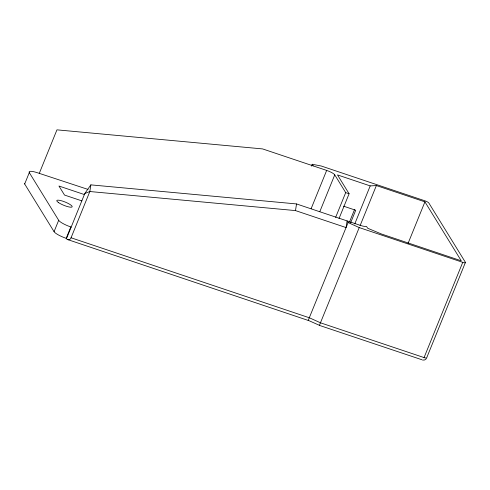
<?xml version="1.0" encoding="UTF-8"?>
<svg xmlns="http://www.w3.org/2000/svg" width="490" height="490" viewBox="0 0 490 490"><rect width="100%" height="100%" fill="white"/><g stroke="black" fill="none" stroke-linecap="round" stroke-linejoin="round"><path stroke-width="0.73" d="M339.037 218.528L349.094 193.746L337.5 174.918L370.201 185.9L376.375 185.557L424.928 201.856L461.262 260.796L381.367 233.969L367.647 228.23L366.649 226.619L365.748 226.313A7.393 1.574 22.1 0 1 360.579 225.443L296.53 203.938L90.871 184.871L89.835 191.523L71.056 237.779C70.511 240.155 67.271 240.535 66.187 238.33A11.086 2.364 22.1 0 1 54.065 231.666L24.678 183.989A11.086 2.364 22.1 0 1 24.5 183.26M71.056 237.779L309.423 317.802L320.54 322.83L424.064 357.584A3.693 0.79 22.1 0 0 426.759 357.633L465.439 262.377A3.693 0.79 22.1 0 1 462.744 262.328L359.219 227.574L348.102 222.546L347.091 220.917L346.062 227.568L295.495 210.59L296.53 203.938M24.678 183.989L29.296 172.615A11.086 2.364 22.1 0 1 37.399 172.743L88.022 189.416M39.39 173.093L56.95 129.844L262.609 148.917L326.665 170.416A7.393 1.574 22.1 0 1 334.75 174.857L345.701 192.607L349.094 193.746M54.065 231.666L58.684 220.292L29.296 172.615M66.187 238.33L70.811 226.95A11.086 2.364 22.1 0 1 58.684 220.292M66.444 238.734L84.819 193.483L90.871 184.871M311.407 166.141L312.173 164.26L321.281 166.024L424.799 200.778A3.693 0.79 22.1 0 1 428.842 202.995L465.439 262.377M311.113 208.716L326.665 170.416M319.774 211.735L334.75 174.857M335.638 217.382L345.701 192.607M348.102 222.546L308.204 320.429L67.528 239.53M349.419 222.197L354.558 209.542M350.577 222.907L355.716 210.253L343.533 206.161M354.76 223.924L370.201 185.9M359.219 227.574L319.425 325.317L308.186 320.325M360.077 225.694L376.375 185.557M408.06 243.401L424.928 201.856M424.064 357.584L462.744 262.328M426.355 358.692L424.738 359.942L422.631 360.119M84.819 193.483L89.835 191.523L295.495 210.59M84.286 194.53L58.947 186.022L64.515 195.057L81.879 200.888M319.309 325.354L421.988 359.77M312.173 164.26L313.177 165.889M70.811 226.95L71.062 227.36M58.671 202.695A8.318 1.77 22.1 0 0 71.809 207.111A8.318 1.77 22.1 0 0 62.977 201.231A8.318 1.77 22.1 0 0 58.671 202.695"/></g></svg>
